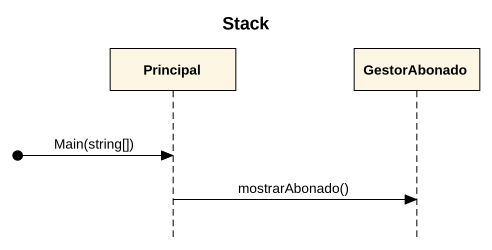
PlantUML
@startuml
title Stack
hide footbox
participant Principal
participant GestorAbonado

[o-> Principal : Main(string[])
Principal -> GestorAbonado : mostrarAbonado()
@enduml
